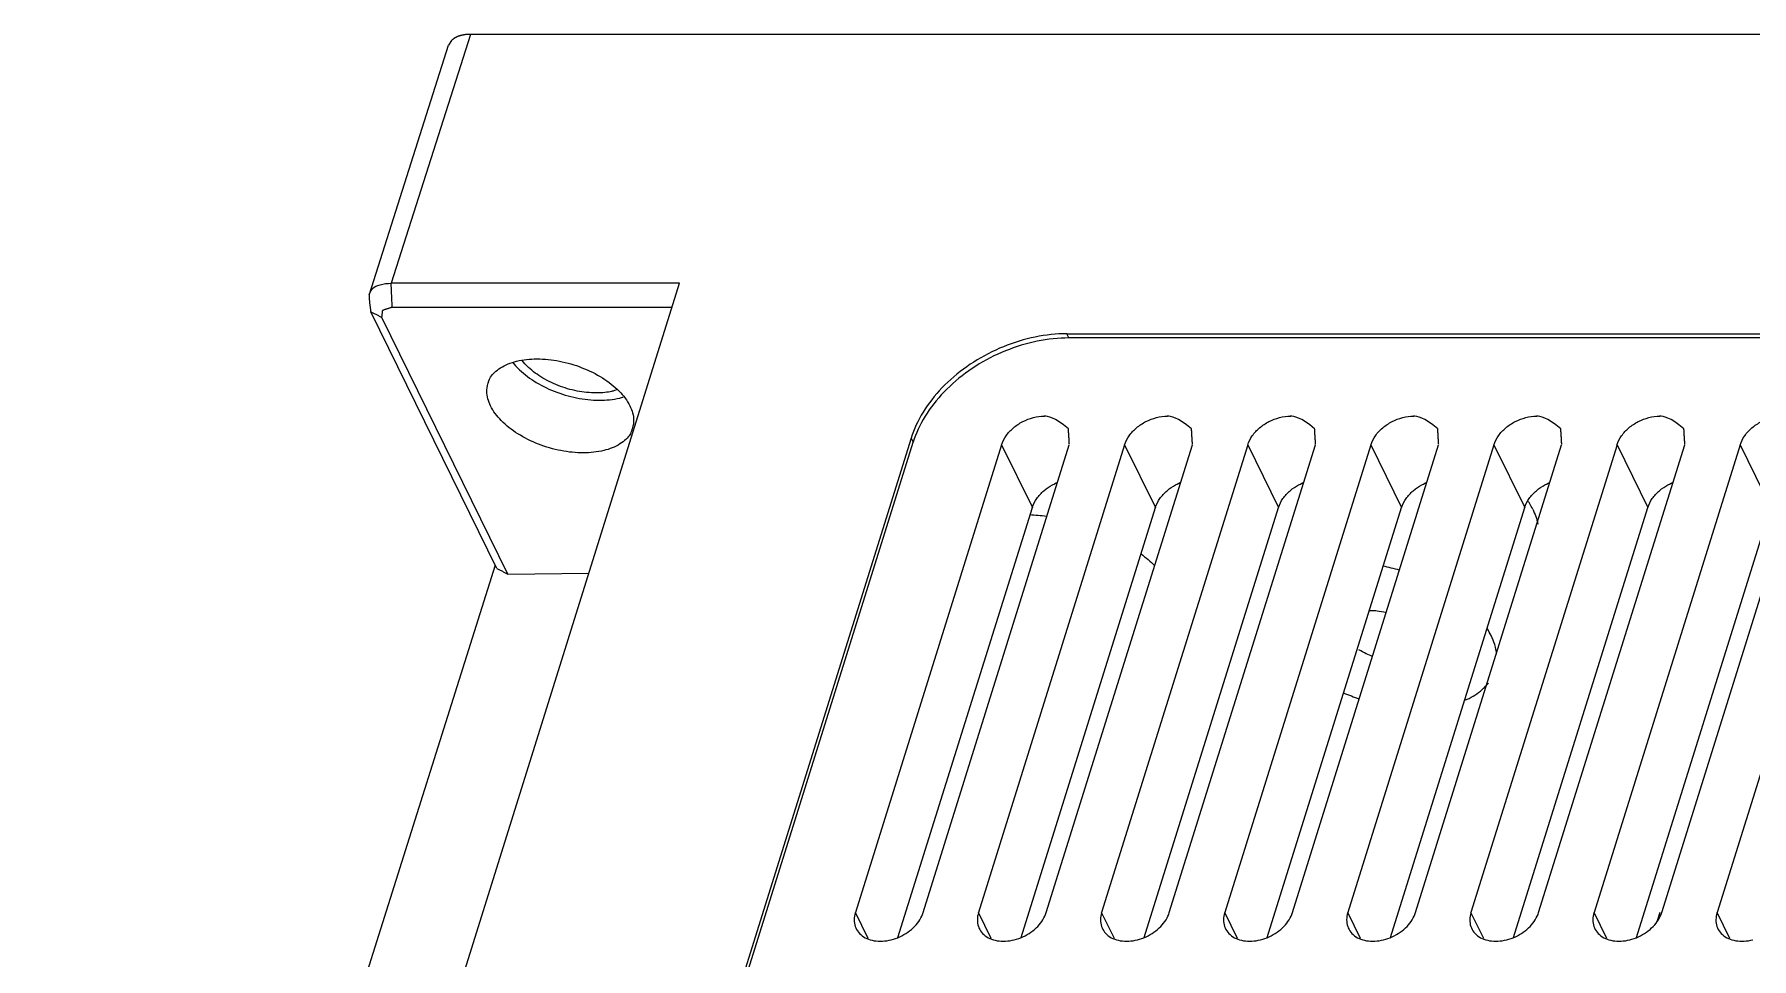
# Model space of a CAD drawing. Header units: millimetres. Extents: x 5016 to 6204, y 3065 to 3485.
# Drawn here: x 5956.8 to 6008.2, y 3240 to 3267.7 of the extents above; entities that cross this region are included whole.
import ezdxf

# ---------------------------------------------------------------- set-up
doc = ezdxf.new("R2010")
doc.units = ezdxf.units.MM

msp = doc.modelspace()

# ---------------------------------------------------------------- linework, layer by layer
at = {"color": 7}
for p, q in [((5966.865, 3259.909), (5969.239, 3267.361)), ((5969.893, 3267.687), (5967.519, 3260.234)), ((5969.327, 3267.504), (5969.239, 3267.361)), ((6110.657, 3267.687), (5969.893, 3267.687)), ((5962.489, 3216.521), (5976.144, 3260.234)), ((5976.144, 3260.234), (5967.519, 3260.234)), ((5966.863, 3259.902), (5966.865, 3259.909)), ((5970.683, 3251.697), (5966.91, 3259.385)), ((5971.01, 3251.529), (5967.24, 3259.212)), ((5967.55, 3259.525), (5975.922, 3259.525)), ((5987.799, 3258.599), (5987.738, 3258.723)), ((5987.738, 3258.723), (6087.212, 3258.723)), ((6087.273, 3258.599), (5987.799, 3258.599)), ((5983.079, 3255.603), (5973.016, 3223.386)), ((5983.079, 3255.603), (5983.14, 3255.478)), ((5973.077, 3223.261), (5983.14, 3255.478)), ((5985.787, 3255.4), (5981.413, 3241.398)), ((5983.439, 3241.398), (5987.813, 3255.4)), ((5989.471, 3255.4), (5985.097, 3241.398)), ((5985.787, 3255.4), (5986.708, 3253.524)), ((5987.123, 3241.398), (5991.497, 3255.4)), ((5993.155, 3255.4), (5988.781, 3241.398)), ((5989.471, 3255.4), (5990.392, 3253.524)), ((5990.808, 3241.398), (5995.181, 3255.4)), ((5996.839, 3255.4), (5992.466, 3241.398)), ((5993.155, 3255.4), (5994.076, 3253.524)), ((5994.492, 3241.398), (5998.866, 3255.4)), ((6000.524, 3255.4), (5996.15, 3241.398)), ((5996.839, 3255.4), (5997.76, 3253.524)), ((5998.176, 3241.398), (6002.55, 3255.4)), ((6004.208, 3255.4), (5999.834, 3241.398)), ((6000.524, 3255.4), (6001.445, 3253.524)), ((6001.86, 3241.398), (6006.234, 3255.4)), ((6007.892, 3255.4), (6003.518, 3241.398)), ((6004.208, 3255.4), (6005.129, 3253.524)), ((6005.545, 3241.398), (6009.918, 3255.4)), ((6011.576, 3255.4), (6007.203, 3241.398)), ((6007.892, 3255.4), (6008.813, 3253.524)), ((5982.687, 3240.65), (5986.708, 3253.524)), ((5986.371, 3240.65), (5990.392, 3253.524)), ((5990.055, 3240.65), (5994.076, 3253.524)), ((5993.739, 3240.65), (5997.76, 3253.524)), ((5997.423, 3240.65), (6001.445, 3253.524)), ((6001.108, 3240.65), (6005.129, 3253.524)), ((6004.792, 3240.65), (6008.813, 3253.524)), ((5970.634, 3251.797), (5956.839, 3208.021)), ((5971.01, 3251.529), (5973.433, 3251.558)), ((5981.796, 3240.618), (5981.413, 3241.398)), ((5985.48, 3240.618), (5985.097, 3241.398)), ((5989.164, 3240.618), (5988.781, 3241.398)), ((5992.848, 3240.618), (5992.466, 3241.398)), ((5996.533, 3240.618), (5996.15, 3241.398)), ((6000.217, 3240.618), (5999.834, 3241.398)), ((6003.901, 3240.618), (6003.518, 3241.398)), ((6005.423, 3241.164), (6005.502, 3241.412)), ((6007.585, 3240.618), (6007.203, 3241.398))]:
    msp.add_line(p, q, dxfattribs=at)
for points in [[(5969.893, 3267.687, 0), (5969.878, 3267.687, 0), (5969.864, 3267.687, 0), (5969.849, 3267.686, 0), (5969.835, 3267.686, 0), (5969.821, 3267.685, 0), (5969.807, 3267.684, 0), (5969.793, 3267.683, 0), (5969.779, 3267.682, 0), (5969.765, 3267.681, 0), (5969.752, 3267.679, 0), (5969.738, 3267.678, 0), (5969.724, 3267.676, 0), (5969.711, 3267.674, 0), (5969.698, 3267.672, 0), (5969.685, 3267.67, 0), (5969.672, 3267.667, 0), (5969.659, 3267.665, 0), (5969.646, 3267.662, 0), (5969.634, 3267.659, 0), (5969.621, 3267.656, 0), (5969.609, 3267.653, 0), (5969.597, 3267.65, 0), (5969.585, 3267.647, 0), (5969.573, 3267.643, 0), (5969.561, 3267.639, 0), (5969.55, 3267.636, 0), (5969.539, 3267.632, 0), (5969.527, 3267.628, 0), (5969.516, 3267.623, 0), (5969.505, 3267.619, 0), (5969.495, 3267.614, 0), (5969.484, 3267.61, 0), (5969.474, 3267.605, 0), (5969.464, 3267.6, 0), (5969.454, 3267.595, 0), (5969.444, 3267.59, 0), (5969.434, 3267.584, 0), (5969.425, 3267.579, 0), (5969.416, 3267.573, 0), (5969.407, 3267.568, 0), (5969.398, 3267.562, 0), (5969.389, 3267.556, 0), (5969.381, 3267.55, 0), (5969.372, 3267.544, 0), (5969.364, 3267.537, 0), (5969.357, 3267.531, 0), (5969.349, 3267.524, 0), (5969.342, 3267.518, 0), (5969.334, 3267.511, 0), (5969.327, 3267.504, 0)], [(5987.738, 3258.723, 0), (5987.622, 3258.722, 0), (5987.505, 3258.717, 0), (5987.387, 3258.709, 0), (5987.268, 3258.698, 0), (5987.149, 3258.685, 0), (5987.03, 3258.668, 0), (5986.911, 3258.648, 0), (5986.791, 3258.625, 0), (5986.671, 3258.599, 0), (5986.552, 3258.57, 0), (5986.432, 3258.539, 0), (5986.313, 3258.504, 0), (5986.194, 3258.466, 0), (5986.076, 3258.426, 0), (5985.959, 3258.383, 0), (5985.842, 3258.337, 0), (5985.727, 3258.289, 0), (5985.612, 3258.237, 0), (5985.498, 3258.183, 0), (5985.386, 3258.127, 0), (5985.275, 3258.068, 0), (5985.166, 3258.007, 0), (5985.058, 3257.943, 0), (5984.952, 3257.877, 0), (5984.847, 3257.809, 0), (5984.745, 3257.739, 0), (5984.644, 3257.666, 0), (5984.546, 3257.592, 0), (5984.449, 3257.515, 0), (5984.355, 3257.437, 0), (5984.264, 3257.357, 0), (5984.175, 3257.275, 0), (5984.088, 3257.191, 0), (5984.004, 3257.106, 0), (5983.923, 3257.019, 0), (5983.845, 3256.931, 0), (5983.769, 3256.842, 0), (5983.696, 3256.751, 0), (5983.627, 3256.66, 0), (5983.56, 3256.567, 0), (5983.497, 3256.473, 0), (5983.437, 3256.379, 0), (5983.38, 3256.283, 0), (5983.327, 3256.187, 0), (5983.277, 3256.091, 0), (5983.23, 3255.994, 0), (5983.187, 3255.896, 0), (5983.147, 3255.799, 0), (5983.111, 3255.701, 0), (5983.079, 3255.603, 0)], [(5987.799, 3258.599, 0), (5987.683, 3258.597, 0), (5987.566, 3258.592, 0), (5987.448, 3258.585, 0), (5987.329, 3258.574, 0), (5987.21, 3258.56, 0), (5987.091, 3258.543, 0), (5986.972, 3258.523, 0), (5986.852, 3258.501, 0), (5986.732, 3258.475, 0), (5986.613, 3258.446, 0), (5986.493, 3258.414, 0), (5986.374, 3258.379, 0), (5986.255, 3258.342, 0), (5986.137, 3258.302, 0), (5986.02, 3258.258, 0), (5985.903, 3258.213, 0), (5985.788, 3258.164, 0), (5985.673, 3258.113, 0), (5985.559, 3258.059, 0), (5985.447, 3258.003, 0), (5985.336, 3257.944, 0), (5985.227, 3257.883, 0), (5985.119, 3257.819, 0), (5985.013, 3257.753, 0), (5984.908, 3257.685, 0), (5984.806, 3257.614, 0), (5984.705, 3257.542, 0), (5984.607, 3257.467, 0), (5984.51, 3257.391, 0), (5984.416, 3257.312, 0), (5984.325, 3257.232, 0), (5984.236, 3257.15, 0), (5984.149, 3257.067, 0), (5984.065, 3256.982, 0), (5983.984, 3256.895, 0), (5983.905, 3256.807, 0), (5983.83, 3256.718, 0), (5983.757, 3256.627, 0), (5983.688, 3256.535, 0), (5983.621, 3256.443, 0), (5983.558, 3256.349, 0), (5983.498, 3256.254, 0), (5983.441, 3256.159, 0), (5983.388, 3256.063, 0), (5983.338, 3255.966, 0), (5983.291, 3255.869, 0), (5983.248, 3255.772, 0), (5983.208, 3255.674, 0), (5983.172, 3255.576, 0), (5983.14, 3255.478, 0)], [(5981.413, 3241.398, 0), (5981.398, 3241.344, 0), (5981.387, 3241.291, 0), (5981.38, 3241.237, 0), (5981.378, 3241.185, 0), (5981.379, 3241.133, 0), (5981.385, 3241.082, 0), (5981.395, 3241.033, 0), (5981.409, 3240.985, 0), (5981.427, 3240.938, 0), (5981.449, 3240.894, 0), (5981.474, 3240.851, 0), (5981.504, 3240.811, 0), (5981.537, 3240.773, 0), (5981.574, 3240.737, 0), (5981.613, 3240.704, 0), (5981.657, 3240.674, 0), (5981.703, 3240.646, 0), (5981.752, 3240.622, 0), (5981.804, 3240.6, 0), (5981.858, 3240.582, 0), (5981.914, 3240.567, 0), (5981.973, 3240.555, 0), (5982.033, 3240.547, 0), (5982.095, 3240.542, 0), (5982.158, 3240.54, 0), (5982.222, 3240.542, 0), (5982.287, 3240.547, 0), (5982.352, 3240.555, 0), (5982.418, 3240.567, 0), (5982.484, 3240.582, 0), (5982.55, 3240.6, 0), (5982.615, 3240.622, 0), (5982.679, 3240.646, 0), (5982.742, 3240.674, 0), (5982.805, 3240.704, 0), (5982.865, 3240.737, 0), (5982.924, 3240.773, 0), (5982.981, 3240.811, 0), (5983.036, 3240.851, 0), (5983.088, 3240.894, 0), (5983.138, 3240.938, 0), (5983.185, 3240.985, 0), (5983.228, 3241.033, 0), (5983.269, 3241.082, 0), (5983.307, 3241.133, 0), (5983.341, 3241.185, 0), (5983.371, 3241.237, 0), (5983.397, 3241.291, 0), (5983.42, 3241.344, 0), (5983.439, 3241.398, 0)], [(5985.097, 3241.398, 0), (5985.082, 3241.344, 0), (5985.071, 3241.291, 0), (5985.065, 3241.237, 0), (5985.062, 3241.185, 0), (5985.064, 3241.133, 0), (5985.069, 3241.082, 0), (5985.079, 3241.033, 0), (5985.093, 3240.985, 0), (5985.111, 3240.938, 0), (5985.133, 3240.894, 0), (5985.159, 3240.851, 0), (5985.188, 3240.811, 0), (5985.221, 3240.773, 0), (5985.258, 3240.737, 0), (5985.298, 3240.704, 0), (5985.341, 3240.674, 0), (5985.387, 3240.646, 0), (5985.436, 3240.622, 0), (5985.488, 3240.6, 0), (5985.542, 3240.582, 0), (5985.599, 3240.567, 0), (5985.657, 3240.555, 0), (5985.717, 3240.547, 0), (5985.779, 3240.542, 0), (5985.842, 3240.54, 0), (5985.906, 3240.542, 0), (5985.971, 3240.547, 0), (5986.037, 3240.555, 0), (5986.102, 3240.567, 0), (5986.168, 3240.582, 0), (5986.234, 3240.6, 0), (5986.299, 3240.622, 0), (5986.363, 3240.646, 0), (5986.427, 3240.674, 0), (5986.489, 3240.704, 0), (5986.549, 3240.737, 0), (5986.608, 3240.773, 0), (5986.665, 3240.811, 0), (5986.72, 3240.851, 0), (5986.772, 3240.894, 0), (5986.822, 3240.938, 0), (5986.869, 3240.985, 0), (5986.913, 3241.033, 0), (5986.953, 3241.082, 0), (5986.991, 3241.133, 0), (5987.025, 3241.185, 0), (5987.055, 3241.237, 0), (5987.082, 3241.291, 0), (5987.104, 3241.344, 0), (5987.123, 3241.398, 0)], [(5988.781, 3241.398, 0), (5988.766, 3241.344, 0), (5988.756, 3241.291, 0), (5988.749, 3241.237, 0), (5988.746, 3241.185, 0), (5988.748, 3241.133, 0), (5988.754, 3241.082, 0), (5988.764, 3241.033, 0), (5988.777, 3240.985, 0), (5988.795, 3240.938, 0), (5988.817, 3240.894, 0), (5988.843, 3240.851, 0), (5988.872, 3240.811, 0), (5988.905, 3240.773, 0), (5988.942, 3240.737, 0), (5988.982, 3240.704, 0), (5989.025, 3240.674, 0), (5989.071, 3240.646, 0), (5989.12, 3240.622, 0), (5989.172, 3240.6, 0), (5989.226, 3240.582, 0), (5989.283, 3240.567, 0), (5989.341, 3240.555, 0), (5989.402, 3240.547, 0), (5989.463, 3240.542, 0), (5989.526, 3240.54, 0), (5989.591, 3240.542, 0), (5989.655, 3240.547, 0), (5989.721, 3240.555, 0), (5989.787, 3240.567, 0), (5989.853, 3240.582, 0), (5989.918, 3240.6, 0), (5989.983, 3240.622, 0), (5990.048, 3240.646, 0), (5990.111, 3240.674, 0), (5990.173, 3240.704, 0), (5990.234, 3240.737, 0), (5990.293, 3240.773, 0), (5990.349, 3240.811, 0), (5990.404, 3240.851, 0), (5990.457, 3240.894, 0), (5990.506, 3240.938, 0), (5990.553, 3240.985, 0), (5990.597, 3241.033, 0), (5990.638, 3241.082, 0), (5990.675, 3241.133, 0), (5990.709, 3241.185, 0), (5990.739, 3241.237, 0), (5990.766, 3241.291, 0), (5990.789, 3241.344, 0), (5990.808, 3241.398, 0)], [(5992.466, 3241.398, 0), (5992.451, 3241.344, 0), (5992.44, 3241.291, 0), (5992.433, 3241.237, 0), (5992.431, 3241.185, 0), (5992.432, 3241.133, 0), (5992.438, 3241.082, 0), (5992.448, 3241.033, 0), (5992.462, 3240.985, 0), (5992.48, 3240.938, 0), (5992.501, 3240.894, 0), (5992.527, 3240.851, 0), (5992.557, 3240.811, 0), (5992.59, 3240.773, 0), (5992.626, 3240.737, 0), (5992.666, 3240.704, 0), (5992.709, 3240.674, 0), (5992.756, 3240.646, 0), (5992.805, 3240.622, 0), (5992.856, 3240.6, 0), (5992.911, 3240.582, 0), (5992.967, 3240.567, 0), (5993.026, 3240.555, 0), (5993.086, 3240.547, 0), (5993.148, 3240.542, 0), (5993.211, 3240.54, 0), (5993.275, 3240.542, 0), (5993.34, 3240.547, 0), (5993.405, 3240.555, 0), (5993.471, 3240.567, 0), (5993.537, 3240.582, 0), (5993.602, 3240.6, 0), (5993.668, 3240.622, 0), (5993.732, 3240.646, 0), (5993.795, 3240.674, 0), (5993.857, 3240.704, 0), (5993.918, 3240.737, 0), (5993.977, 3240.773, 0), (5994.034, 3240.811, 0), (5994.088, 3240.851, 0), (5994.141, 3240.894, 0), (5994.191, 3240.938, 0), (5994.237, 3240.985, 0), (5994.281, 3241.033, 0), (5994.322, 3241.082, 0), (5994.359, 3241.133, 0), (5994.393, 3241.185, 0), (5994.424, 3241.237, 0), (5994.45, 3241.291, 0), (5994.473, 3241.344, 0), (5994.492, 3241.398, 0)], [(5996.15, 3241.398, 0), (5996.135, 3241.344, 0), (5996.124, 3241.291, 0), (5996.117, 3241.237, 0), (5996.115, 3241.185, 0), (5996.117, 3241.133, 0), (5996.122, 3241.082, 0), (5996.132, 3241.033, 0), (5996.146, 3240.985, 0), (5996.164, 3240.938, 0), (5996.186, 3240.894, 0), (5996.211, 3240.851, 0), (5996.241, 3240.811, 0), (5996.274, 3240.773, 0), (5996.311, 3240.737, 0), (5996.351, 3240.704, 0), (5996.394, 3240.674, 0), (5996.44, 3240.646, 0), (5996.489, 3240.622, 0), (5996.541, 3240.6, 0), (5996.595, 3240.582, 0), (5996.651, 3240.567, 0), (5996.71, 3240.555, 0), (5996.77, 3240.547, 0), (5996.832, 3240.542, 0), (5996.895, 3240.54, 0), (5996.959, 3240.542, 0), (5997.024, 3240.547, 0), (5997.09, 3240.555, 0), (5997.155, 3240.567, 0), (5997.221, 3240.582, 0), (5997.287, 3240.6, 0), (5997.352, 3240.622, 0), (5997.416, 3240.646, 0), (5997.48, 3240.674, 0), (5997.542, 3240.704, 0), (5997.602, 3240.737, 0), (5997.661, 3240.773, 0), (5997.718, 3240.811, 0), (5997.773, 3240.851, 0), (5997.825, 3240.894, 0), (5997.875, 3240.938, 0), (5997.922, 3240.985, 0), (5997.966, 3241.033, 0), (5998.006, 3241.082, 0), (5998.044, 3241.133, 0), (5998.078, 3241.185, 0), (5998.108, 3241.237, 0), (5998.135, 3241.291, 0), (5998.157, 3241.344, 0), (5998.176, 3241.398, 0)], [(5999.834, 3241.398, 0), (5999.819, 3241.344, 0), (5999.808, 3241.291, 0), (5999.802, 3241.237, 0), (5999.799, 3241.185, 0), (5999.801, 3241.133, 0), (5999.807, 3241.082, 0), (5999.816, 3241.033, 0), (5999.83, 3240.985, 0), (5999.848, 3240.938, 0), (5999.87, 3240.894, 0), (5999.896, 3240.851, 0), (5999.925, 3240.811, 0), (5999.958, 3240.773, 0), (5999.995, 3240.737, 0), (6000.035, 3240.704, 0), (6000.078, 3240.674, 0), (6000.124, 3240.646, 0), (6000.173, 3240.622, 0), (6000.225, 3240.6, 0), (6000.279, 3240.582, 0), (6000.336, 3240.567, 0), (6000.394, 3240.555, 0), (6000.454, 3240.547, 0), (6000.516, 3240.542, 0), (6000.579, 3240.54, 0), (6000.643, 3240.542, 0), (6000.708, 3240.547, 0), (6000.774, 3240.555, 0), (6000.84, 3240.567, 0), (6000.905, 3240.582, 0), (6000.971, 3240.6, 0), (6001.036, 3240.622, 0), (6001.1, 3240.646, 0), (6001.164, 3240.674, 0), (6001.226, 3240.704, 0), (6001.287, 3240.737, 0), (6001.345, 3240.773, 0), (6001.402, 3240.811, 0), (6001.457, 3240.851, 0), (6001.509, 3240.894, 0), (6001.559, 3240.938, 0), (6001.606, 3240.985, 0), (6001.65, 3241.033, 0), (6001.691, 3241.082, 0), (6001.728, 3241.133, 0), (6001.762, 3241.185, 0), (6001.792, 3241.237, 0), (6001.819, 3241.291, 0), (6001.842, 3241.344, 0), (6001.86, 3241.398, 0)], [(6003.518, 3241.398, 0), (6003.503, 3241.344, 0), (6003.493, 3241.291, 0), (6003.486, 3241.237, 0), (6003.483, 3241.185, 0), (6003.485, 3241.133, 0), (6003.491, 3241.082, 0), (6003.501, 3241.033, 0), (6003.515, 3240.985, 0), (6003.532, 3240.938, 0), (6003.554, 3240.894, 0), (6003.58, 3240.851, 0), (6003.609, 3240.811, 0), (6003.643, 3240.773, 0), (6003.679, 3240.737, 0), (6003.719, 3240.704, 0), (6003.762, 3240.674, 0), (6003.809, 3240.646, 0), (6003.858, 3240.622, 0), (6003.909, 3240.6, 0), (6003.963, 3240.582, 0), (6004.02, 3240.567, 0), (6004.078, 3240.555, 0), (6004.139, 3240.547, 0), (6004.2, 3240.542, 0), (6004.263, 3240.54, 0), (6004.328, 3240.542, 0), (6004.393, 3240.547, 0), (6004.458, 3240.555, 0), (6004.524, 3240.567, 0), (6004.59, 3240.582, 0), (6004.655, 3240.6, 0), (6004.72, 3240.622, 0), (6004.785, 3240.646, 0), (6004.848, 3240.674, 0), (6004.91, 3240.704, 0), (6004.971, 3240.737, 0), (6005.03, 3240.773, 0), (6005.087, 3240.811, 0), (6005.141, 3240.851, 0), (6005.194, 3240.894, 0), (6005.243, 3240.938, 0), (6005.29, 3240.985, 0), (6005.334, 3241.033, 0), (6005.375, 3241.082, 0), (6005.412, 3241.133, 0), (6005.446, 3241.185, 0), (6005.476, 3241.237, 0), (6005.503, 3241.291, 0), (6005.526, 3241.344, 0), (6005.545, 3241.398, 0)], [(6007.203, 3241.398, 0), (6007.188, 3241.344, 0), (6007.177, 3241.291, 0), (6007.17, 3241.237, 0), (6007.168, 3241.185, 0), (6007.169, 3241.133, 0), (6007.175, 3241.082, 0), (6007.185, 3241.033, 0), (6007.199, 3240.985, 0), (6007.217, 3240.938, 0), (6007.239, 3240.894, 0), (6007.264, 3240.851, 0), (6007.294, 3240.811, 0), (6007.327, 3240.773, 0), (6007.363, 3240.737, 0), (6007.403, 3240.704, 0), (6007.447, 3240.674, 0), (6007.493, 3240.646, 0), (6007.542, 3240.622, 0), (6007.594, 3240.6, 0), (6007.648, 3240.582, 0), (6007.704, 3240.567, 0), (6007.763, 3240.555, 0), (6007.823, 3240.547, 0), (6007.885, 3240.542, 0), (6007.948, 3240.54, 0), (6008.012, 3240.542, 0), (6008.077, 3240.547, 0), (6008.142, 3240.555, 0), (6008.208, 3240.567, 0), (6008.274, 3240.582, 0)]]:
    msp.add_polyline3d(points, dxfattribs=at)
for centre, radius, start, end in [((5973.887, 3258.762), 2.017, 283.4821, 286.6237), ((5999.516, 3252.393), 2.422, 30.7196, 32.8461), ((5999.677, 3252.487), 2.235, 26.1776, 30.749), ((5995.978, 3245.758), 6.132, 73.7683, 78.4244), ((5998.447, 3248.711), 2.218, 26.2054, 32.0882), ((5998.38, 3253.544), 6.048, 247.0851, 251.7958)]:
    msp.add_arc(centre, radius, start, end, dxfattribs=at)
for points, knots in [([(5966.862, 3259.896), (5966.907, 3260.004), (5966.963, 3260.11), (5967.205, 3260.211), (5967.404, 3260.234), (5967.521, 3260.234)], [0, 0, 0, 0, 0.21682, 0.566959, 1, 1, 1, 1]), ([(5970.421, 3257.248), (5970.459, 3257.359), (5970.5, 3257.472), (5970.802, 3257.746), (5971.296, 3257.934), (5971.901, 3257.994), (5972.566, 3257.924), (5973.232, 3257.73), (5973.841, 3257.429), (5974.337, 3257.046), (5974.582, 3256.728), (5974.662, 3256.565)], [0, 0, 0, 0, 0.035463, 0.12234, 0.226015, 0.348713, 0.484837, 0.625711, 0.763472, 0.89077, 1, 1, 1, 1]), ([(5971.15, 3257.872), (5971.224, 3257.782), (5971.392, 3257.594), (5971.793, 3257.283), (5972.396, 3256.982), (5973.059, 3256.786), (5973.723, 3256.712), (5974.158, 3256.753), (5974.357, 3256.801)], [0, 0, 0, 0, 0.05713, 0.236332, 0.430512, 0.630602, 0.824836, 1, 1, 1, 1]), ([(5974.272, 3257.042), (5974.16, 3257.008), (5974.048, 3256.975), (5973.635, 3256.934), (5973.074, 3256.994), (5972.511, 3257.158), (5971.998, 3257.412), (5971.649, 3257.681), (5971.505, 3257.843), (5971.432, 3257.934)], [0, 0, 0, 0, 0.037562, 0.203827, 0.388285, 0.579181, 0.765856, 0.938355, 1, 1, 1, 1]), ([(5970.492, 3256.565), (5970.426, 3256.701), (5970.358, 3256.93), (5970.389, 3257.14), (5970.422, 3257.253)], [0, 0, 0, 0, 0.660427, 1, 1, 1, 1]), ([(5974.734, 3255.882), (5974.696, 3255.771), (5974.654, 3255.659), (5974.353, 3255.384), (5973.858, 3255.197), (5973.253, 3255.136), (5972.588, 3255.206), (5971.922, 3255.4), (5971.314, 3255.701), (5970.818, 3256.084), (5970.572, 3256.402), (5970.492, 3256.565)], [0, 0, 0, 0, 0.035463, 0.12234, 0.226015, 0.348713, 0.484837, 0.625711, 0.763472, 0.89077, 1, 1, 1, 1]), ([(5974.662, 3256.565), (5974.729, 3256.43), (5974.797, 3256.2), (5974.765, 3255.99), (5974.733, 3255.878)], [0, 0, 0, 0, 0.660427, 1, 1, 1, 1]), ([(5985.784, 3255.392), (5985.819, 3255.504), (5985.915, 3255.684), (5986.136, 3255.92), (5986.417, 3256.106), (5986.733, 3256.227), (5986.954, 3256.259), (5987.071, 3256.258)], [0, 0, 0, 0, 0.184099, 0.381869, 0.589032, 0.797542, 1, 1, 1, 1]), ([(5989.468, 3255.392), (5989.503, 3255.504), (5989.599, 3255.684), (5989.82, 3255.92), (5990.101, 3256.106), (5990.417, 3256.227), (5990.638, 3256.259), (5990.755, 3256.258)], [0, 0, 0, 0, 0.184099, 0.381869, 0.589032, 0.797542, 1, 1, 1, 1]), ([(5993.153, 3255.392), (5993.187, 3255.504), (5993.283, 3255.684), (5993.505, 3255.92), (5993.785, 3256.106), (5994.102, 3256.227), (5994.323, 3256.259), (5994.44, 3256.258)], [0, 0, 0, 0, 0.184099, 0.381869, 0.589032, 0.797542, 1, 1, 1, 1]), ([(5996.837, 3255.392), (5996.871, 3255.504), (5996.967, 3255.684), (5997.189, 3255.92), (5997.469, 3256.106), (5997.786, 3256.227), (5998.007, 3256.259), (5998.124, 3256.258)], [0, 0, 0, 0, 0.184099, 0.381869, 0.589032, 0.797542, 1, 1, 1, 1]), ([(6000.521, 3255.392), (6000.556, 3255.504), (6000.652, 3255.684), (6000.873, 3255.92), (6001.154, 3256.106), (6001.47, 3256.227), (6001.691, 3256.259), (6001.808, 3256.258)], [0, 0, 0, 0, 0.184099, 0.381869, 0.589032, 0.797542, 1, 1, 1, 1]), ([(6004.205, 3255.392), (6004.24, 3255.504), (6004.336, 3255.684), (6004.557, 3255.92), (6004.838, 3256.106), (6005.154, 3256.227), (6005.375, 3256.259), (6005.492, 3256.258)], [0, 0, 0, 0, 0.184099, 0.381869, 0.589032, 0.797542, 1, 1, 1, 1]), ([(6007.89, 3255.392), (6007.924, 3255.504), (6008.02, 3255.684), (6008.242, 3255.92), (6008.522, 3256.106), (6008.839, 3256.227), (6009.06, 3256.259), (6009.177, 3256.258)], [0, 0, 0, 0, 0.184099, 0.381869, 0.589032, 0.797542, 1, 1, 1, 1]), ([(5986.705, 3253.515), (5986.74, 3253.627), (5986.834, 3253.805), (5987.054, 3254.042), (5987.259, 3254.179), (5987.365, 3254.229), (5987.471, 3254.277)], [0, 0, 0, 0, 0.273216, 0.571947, 0.886419, 1, 1, 1, 1]), ([(5990.389, 3253.515), (5990.424, 3253.627), (5990.518, 3253.805), (5990.739, 3254.042), (5990.943, 3254.179), (5991.049, 3254.229), (5991.155, 3254.277)], [0, 0, 0, 0, 0.273216, 0.571947, 0.886419, 1, 1, 1, 1]), ([(5994.073, 3253.515), (5994.108, 3253.627), (5994.202, 3253.805), (5994.423, 3254.042), (5994.628, 3254.179), (5994.733, 3254.229), (5994.84, 3254.277)], [0, 0, 0, 0, 0.273216, 0.571947, 0.886419, 1, 1, 1, 1]), ([(5997.758, 3253.515), (5997.792, 3253.627), (5997.887, 3253.805), (5998.107, 3254.042), (5998.312, 3254.179), (5998.417, 3254.229), (5998.524, 3254.277)], [0, 0, 0, 0, 0.273216, 0.571947, 0.886419, 1, 1, 1, 1]), ([(6001.442, 3253.515), (6001.477, 3253.627), (6001.571, 3253.805), (6001.791, 3254.042), (6001.996, 3254.179), (6002.102, 3254.229), (6002.208, 3254.277)], [0, 0, 0, 0, 0.273216, 0.571947, 0.886419, 1, 1, 1, 1]), ([(6005.126, 3253.515), (6005.161, 3253.627), (6005.255, 3253.805), (6005.476, 3254.042), (6005.68, 3254.179), (6005.786, 3254.229), (6005.892, 3254.277)], [0, 0, 0, 0, 0.273216, 0.571948, 0.886419, 1, 1, 1, 1]), ([(5996.799, 3250.441), (5996.916, 3250.44), (5997.033, 3250.436), (5997.194, 3250.405), (5997.308, 3250.377)], [0, 0, 0, 0, 0.444015, 1, 1, 1, 1]), ([(5999.656, 3247.754), (5999.821, 3247.825), (6000.078, 3247.971), (6000.284, 3248.177), (6000.356, 3248.269)], [0, 0, 0, 0, 0.616459, 1, 1, 1, 1])]:
    msp.add_open_spline(points, degree=3, knots=knots, dxfattribs=at)
for points, degree in [([(5967.551, 3259.523), (5967.519, 3260.234)], 1), ([(5966.864, 3259.897), (5966.851, 3259.72), (5966.909, 3259.386)], 2), ([(5966.91, 3259.385), (5967.24, 3259.212)], 1), ([(5967.24, 3259.212), (5967.267, 3259.434)], 1), ([(5967.267, 3259.434), (5967.55, 3259.525)], 1), ([(5987.788, 3255.883), (5987.362, 3256.234), (5987.177, 3256.258), (5987.06, 3256.258)], 3), ([(5991.472, 3255.883), (5991.047, 3256.234), (5990.861, 3256.258), (5990.744, 3256.258)], 3), ([(5995.157, 3255.883), (5994.731, 3256.234), (5994.545, 3256.258), (5994.428, 3256.258)], 3), ([(5998.841, 3255.883), (5998.415, 3256.234), (5998.229, 3256.258), (5998.113, 3256.258)], 3), ([(6002.525, 3255.883), (6002.099, 3256.234), (6001.914, 3256.258), (6001.797, 3256.258)], 3), ([(6006.209, 3255.883), (6005.784, 3256.234), (6005.598, 3256.258), (6005.481, 3256.258)], 3), ([(5987.816, 3255.412), (5987.788, 3255.883)], 1), ([(5991.5, 3255.412), (5991.472, 3255.883)], 1), ([(5995.185, 3255.412), (5995.157, 3255.883)], 1), ([(5998.869, 3255.412), (5998.841, 3255.883)], 1), ([(6002.553, 3255.412), (6002.525, 3255.883)], 1), ([(6006.237, 3255.412), (6006.209, 3255.883)], 1), ([(6001.683, 3253.473), (6001.752, 3253.333), (6001.806, 3253.183), (6001.835, 3253.029)], 3), ([(5986.635, 3253.31), (5986.791, 3253.302), (5986.961, 3253.287), (5987.131, 3253.265)], 3), ([(5989.962, 3252.134), (5990.106, 3252.025), (5990.245, 3251.907), (5990.375, 3251.78)], 3), ([(5970.683, 3251.697), (5971.01, 3251.529)], 1), ([(6000.604, 3249.131), (6000.585, 3249.325), (6000.522, 3249.516), (6000.437, 3249.691)], 3), ([(5996.889, 3249.064), (5996.78, 3249.104), (5996.628, 3249.174), (5996.484, 3249.265)], 3)]:
    msp.add_open_spline(points, degree=degree, dxfattribs=at)

doc.saveas('drawing.dxf')
